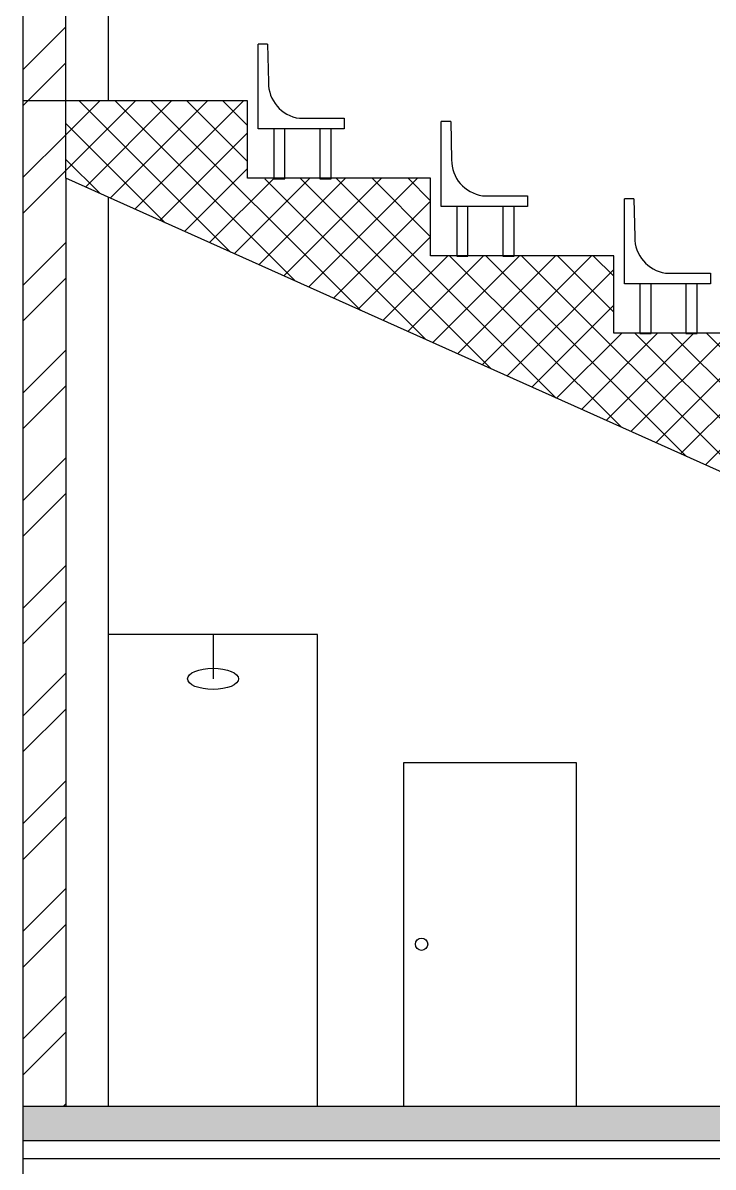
# Model space of a CAD drawing. Header units: millimetres. Extents: x -17017 to 2697, y 1903 to 18260.
# Drawn here: x -16985.771 to -16984.969, y 18252.947 to 18254.278 of the extents above; entities that cross this region are included whole.
import ezdxf

# ---------------------------------------------------------------- set-up
doc = ezdxf.new("R2010")
doc.units = ezdxf.units.MM
doc.layers.add('55', color=7, linetype='Continuous')

msp = doc.modelspace()

# ---------------------------------------------------------------- hatches: boundary and pattern name
at = {"layer": '55', "linetype": 'ByBlock'}
h = msp.add_hatch(dxfattribs=at)
h.set_pattern_fill('ANSI32', color=256, scale=0.0093)
h.set_pattern_definition([(45, (-21022.93796, 15662.349035), (-0.0626372864, 0.0626372864), []), (45, (-21022.896205, 15662.349035), (-0.0626372864, 0.0626372864), [])])
h.paths.add_polyline_path([(-16985.7207, 18255.3755), (-16985.7707, 18255.3755), (-16985.7707, 18254.1875), (-16985.7207, 18254.1875)])
h.paths.add_polyline_path([(-16985.7207, 18254.0975), (-16985.7207, 18254.1875), (-16985.7707, 18254.1875), (-16985.7707, 18253.0176), (-16985.7207, 18253.0176)])
h.paths.add_polyline_path([(-16972.0621, 18254.1875), (-16972.1121, 18254.1875), (-16972.1121, 18254.0975), (-16972.1121, 18253.0176), (-16972.0621, 18253.0176)])
h.paths.add_polyline_path([(-16972.0621, 18255.3755), (-16972.1121, 18255.3755), (-16972.1121, 18254.1875), (-16972.0621, 18254.1875)])
h = msp.add_hatch(dxfattribs=at)
h.set_pattern_fill('ANSI37', color=256, scale=0.0093)
h.set_pattern_definition([(45, (-21022.937963, 15662.349035), (-0.02087909548, 0.02087909548), []), (135, (-21022.937963, 15662.349035), (-0.02087909548, -0.02087909548), [])])
h.paths.add_polyline_path([(-16983.5943, 18253.3775), (-16983.7101, 18253.3775), (-16983.7101, 18253.3771), (-16983.7231, 18253.3771), (-16983.7637, 18253.3773), (-16983.7637, 18253.3771), (-16983.8071, 18253.3771), (-16983.8071, 18253.4675), (-16983.9229, 18253.4675), (-16983.9229, 18253.4671), (-16983.9359, 18253.4671), (-16983.9765, 18253.4673), (-16983.9765, 18253.4671), (-16984.0199, 18253.4671), (-16984.0199, 18253.5575), (-16984.1357, 18253.5575), (-16984.1357, 18253.5571), (-16984.1487, 18253.5571), (-16984.1893, 18253.5573), (-16984.1893, 18253.5571), (-16984.2327, 18253.5571), (-16984.2327, 18253.6475), (-16984.3486, 18253.6475), (-16984.3486, 18253.6471), (-16984.3615, 18253.6471), (-16984.4021, 18253.6473), (-16984.4021, 18253.6471), (-16984.4455, 18253.6471), (-16984.4455, 18253.7375), (-16984.5614, 18253.7375), (-16984.5614, 18253.7371), (-16984.5744, 18253.7371), (-16984.615, 18253.7373), (-16984.615, 18253.7371), (-16984.6584, 18253.7371), (-16984.6584, 18253.8275), (-16984.7742, 18253.8275), (-16984.7742, 18253.8271), (-16984.7872, 18253.8271), (-16984.8278, 18253.8273), (-16984.8278, 18253.8271), (-16984.8712, 18253.8271), (-16984.8712, 18253.9175), (-16984.987, 18253.9175), (-16984.987, 18253.9171), (-16985, 18253.9171), (-16985.0406, 18253.9173), (-16985.0406, 18253.9171), (-16985.084, 18253.9171), (-16985.084, 18254.0075), (-16985.1998, 18254.0075), (-16985.1998, 18254.0071), (-16985.2128, 18254.0071), (-16985.2534, 18254.0073), (-16985.2534, 18254.0071), (-16985.2968, 18254.0071), (-16985.2968, 18254.0975), (-16985.4126, 18254.0975), (-16985.4126, 18254.0971), (-16985.4256, 18254.0971), (-16985.4662, 18254.0973), (-16985.4662, 18254.0971), (-16985.5096, 18254.0971), (-16985.5096, 18254.1875), (-16985.7207, 18254.1875), (-16985.7207, 18254.0975), (-16983.3138, 18253.0176), (-16982.9545, 18253.0176), (-16982.9545, 18253.1076), (-16983.0704, 18253.1076), (-16983.0704, 18253.1072), (-16983.0834, 18253.1072), (-16983.124, 18253.1074), (-16983.124, 18253.1072), (-16983.1674, 18253.1072), (-16983.1674, 18253.1976), (-16983.2832, 18253.1976), (-16983.2832, 18253.1972), (-16983.2962, 18253.1972), (-16983.3368, 18253.1974), (-16983.3368, 18253.1972), (-16983.3815, 18253.1972), (-16983.3815, 18253.2875), (-16983.4965, 18253.2875), (-16983.4965, 18253.2871), (-16983.5095, 18253.2871), (-16983.5501, 18253.2873), (-16983.5501, 18253.2871), (-16983.5943, 18253.2871)])
h.paths.add_polyline_path([(-16972.1121, 18254.0975), (-16972.1121, 18254.1875), (-16972.3232, 18254.1875), (-16972.3232, 18254.0975), (-16972.3536, 18254.0975), (-16972.3536, 18254.0971), (-16972.3666, 18254.0971), (-16972.4072, 18254.0972), (-16972.4072, 18254.0971), (-16972.4202, 18254.0971), (-16972.536, 18254.0975), (-16972.536, 18254.0075), (-16972.5664, 18254.0075), (-16972.5664, 18254.0071), (-16972.5794, 18254.0071), (-16972.62, 18254.0072), (-16972.62, 18254.0071), (-16972.633, 18254.0071), (-16972.7488, 18254.0075), (-16972.7488, 18253.9175), (-16972.7792, 18253.9175), (-16972.7792, 18253.9171), (-16972.7922, 18253.9171), (-16972.8328, 18253.9172), (-16972.8328, 18253.9171), (-16972.8458, 18253.9171), (-16972.9616, 18253.9175), (-16972.9616, 18253.8275), (-16972.992, 18253.8275), (-16972.992, 18253.8271), (-16973.005, 18253.8271), (-16973.0456, 18253.8272), (-16973.0456, 18253.8271), (-16973.0586, 18253.8271), (-16973.1744, 18253.8275), (-16973.1744, 18253.7375), (-16973.2048, 18253.7375), (-16973.2048, 18253.7371), (-16973.2178, 18253.7371), (-16973.2584, 18253.7372), (-16973.2584, 18253.7371), (-16973.2714, 18253.7371), (-16973.3872, 18253.7375), (-16973.3872, 18253.6475), (-16973.4176, 18253.6475), (-16973.4176, 18253.6471), (-16973.4306, 18253.6471), (-16973.4712, 18253.6472), (-16973.4712, 18253.6471), (-16973.4842, 18253.6471), (-16973.6001, 18253.6475), (-16973.6001, 18253.5575), (-16973.6305, 18253.5575), (-16973.6305, 18253.5571), (-16973.6435, 18253.5571), (-16973.684, 18253.5572), (-16973.684, 18253.5571), (-16973.697, 18253.5571), (-16973.8129, 18253.5575), (-16973.8129, 18253.4675), (-16973.8433, 18253.4675), (-16973.8433, 18253.4671), (-16973.8563, 18253.4671), (-16973.8969, 18253.4672), (-16973.8969, 18253.4671), (-16973.9099, 18253.4671), (-16974.0257, 18253.4675), (-16974.0257, 18253.3775), (-16974.0561, 18253.3775), (-16974.0561, 18253.3771), (-16974.0691, 18253.3771), (-16974.1097, 18253.3772), (-16974.1097, 18253.3771), (-16974.1227, 18253.3771), (-16974.2385, 18253.3775), (-16974.2385, 18253.2875), (-16974.2697, 18253.2875), (-16974.2697, 18253.2871), (-16974.2827, 18253.2871), (-16974.3233, 18253.2872), (-16974.3233, 18253.2871), (-16974.3363, 18253.2871), (-16974.4513, 18253.2875), (-16974.4513, 18253.1976), (-16974.483, 18253.1976), (-16974.483, 18253.1972), (-16974.496, 18253.1972), (-16974.5366, 18253.1973), (-16974.5366, 18253.1972), (-16974.5496, 18253.1972), (-16974.6654, 18253.1976), (-16974.6654, 18253.1076), (-16974.6958, 18253.1076), (-16974.6958, 18253.1072), (-16974.7088, 18253.1072), (-16974.7494, 18253.1073), (-16974.7494, 18253.1072), (-16974.7624, 18253.1072), (-16974.8782, 18253.1076), (-16974.8782, 18253.0176), (-16974.519, 18253.0176)])
h = msp.add_hatch(dxfattribs=at)
h.set_pattern_fill('AR-SAND', color=256, scale=0.0009)
h.set_pattern_definition([(37.5, (-17776.606695, 17767.421496), (-0.0014400282, 0.0440471914), [0, -0.0347472, 0, -0.038862, 0, -0.0371475]), (7.5, (-17776.606695, 17767.421496), (0.0404570955, 0.064514259), [0, -0.0187452, 0, -0.0313182, 0, -0.0120015]), (327.5, (-17776.634813, 17767.421496), (0.0711893133, 0.0001293466), [0, -0.01143, 0, -0.041148, 0, -0.053721]), (317.5, (-17776.634813, 17767.421496), (0.0687200807, 0.020063639), [0, -0.005715, 0, -0.0269748, 0, -0.030861])])
h.paths.add_polyline_path([(-16972.0621, 18253.0176), (-16974.9086, 18253.0176), (-16974.9086, 18253.0172), (-16974.9216, 18253.0172), (-16974.9622, 18253.0172), (-16974.9622, 18253.0172), (-16974.9752, 18253.0172), (-16980.1488, 18253.0176), (-16982.8576, 18253.0176), (-16982.8576, 18253.0172), (-16982.8705, 18253.0172), (-16982.9111, 18253.0172), (-16982.9111, 18253.0172), (-16982.9241, 18253.0172), (-16985.7707, 18253.0176), (-16985.7707, 18252.9776), (-16977.6839, 18252.9776), (-16972.0621, 18252.9776)])

# ---------------------------------------------------------------- linework, layer by layer
for p, q in [((-16985.7707, 18255.3755), (-16985.7707, 18253.0176)), ((-16985.7707, 18255.3755), (-16985.7707, 18252.8376)), ((-16985.7207, 18254.0975), (-16985.7207, 18255.3755)), ((-16985.6713, 18254.1875), (-16985.6713, 18255.3755)), ((-16985.4863, 18254.2536), (-16985.4972, 18254.2536)), ((-16985.4863, 18254.2536), (-16985.4852, 18254.2092)), ((-16985.5096, 18254.1875), (-16985.7707, 18254.1875)), ((-16985.5096, 18254.0975), (-16985.5096, 18254.1875)), ((-16985.2735, 18254.1636), (-16985.2844, 18254.1636)), ((-16985.2735, 18254.1636), (-16985.2724, 18254.1192)), ((-16983.3138, 18253.0176), (-16985.7207, 18254.0975)), ((-16985.7207, 18254.0975), (-16985.7207, 18253.0176)), ((-16985.2968, 18254.0975), (-16985.5096, 18254.0975)), ((-16985.2968, 18254.0075), (-16985.2968, 18254.0975)), ((-16985.6713, 18253.0176), (-16985.6713, 18254.0753)), ((-16985.0606, 18254.0736), (-16985.0716, 18254.0736)), ((-16985.0606, 18254.0736), (-16985.0596, 18254.0292)), ((-16985.084, 18254.0075), (-16985.2968, 18254.0075)), ((-16985.084, 18253.9175), (-16985.084, 18254.0075)), ((-16984.8712, 18253.9175), (-16985.084, 18253.9175)), ((-16985.4282, 18253.5669), (-16985.6713, 18253.5669)), ((-16985.5497, 18253.5669), (-16985.5497, 18253.5152)), ((-16985.4282, 18253.0176), (-16985.4282, 18253.5669)), ((-16985.1272, 18253.4176), (-16985.3282, 18253.4176)), ((-16985.3282, 18253.4176), (-16985.3282, 18253.0176)), ((-16985.1272, 18253.0176), (-16985.1272, 18253.4176)), ((-16977.6839, 18253.0176), (-16985.7707, 18253.0176)), ((-16972.0621, 18252.9776), (-16985.7707, 18252.9776)), ((-16972.0621, 18252.9569), (-16985.7707, 18252.9569))]:
    msp.add_line(p, q, dxfattribs=at)
for points in [[(-16985.4493, 18254.1673), (-16985.3972, 18254.1673), (-16985.3972, 18254.1549), (-16985.4972, 18254.1549), (-16985.4972, 18254.2536)], [(-16985.2365, 18254.0773), (-16985.1844, 18254.0773), (-16985.1844, 18254.0649), (-16985.2844, 18254.0649), (-16985.2844, 18254.1636)], [(-16985.0237, 18253.9873), (-16984.9716, 18253.9873), (-16984.9716, 18253.9749), (-16985.0716, 18253.9749), (-16985.0716, 18254.0736)]]:
    msp.add_lwpolyline(points, dxfattribs=at)
for points in [[(-16985.4662, 18254.1549), (-16985.4792, 18254.1549), (-16985.4792, 18254.0971), (-16985.4662, 18254.0971)], [(-16985.4126, 18254.1549), (-16985.4256, 18254.1549), (-16985.4256, 18254.0971), (-16985.4126, 18254.0971)], [(-16985.2534, 18254.0649), (-16985.2664, 18254.0649), (-16985.2664, 18254.0071), (-16985.2534, 18254.0071)], [(-16985.1998, 18254.0649), (-16985.2128, 18254.0649), (-16985.2128, 18254.0071), (-16985.1998, 18254.0071)], [(-16985.0406, 18253.9749), (-16985.0536, 18253.9749), (-16985.0536, 18253.9171), (-16985.0406, 18253.9171)], [(-16984.987, 18253.9749), (-16985, 18253.9749), (-16985, 18253.9171), (-16984.987, 18253.9171)]]:
    msp.add_lwpolyline(points, close=True, dxfattribs=at)
msp.add_circle((-16985.3074, 18253.2065), 0.00716, dxfattribs=at)
for centre in [(-16985.4436, 18254.2086), (-16985.2307, 18254.1186), (-16985.0179, 18254.0286)]:
    msp.add_arc(centre, 0.0417, 179.1983, 262.0437, dxfattribs=at)
msp.add_ellipse((-16985.5497, 18253.5152), major_axis=(0.0297, 0), ratio=0.41347, dxfattribs=at)

doc.saveas('drawing.dxf')
